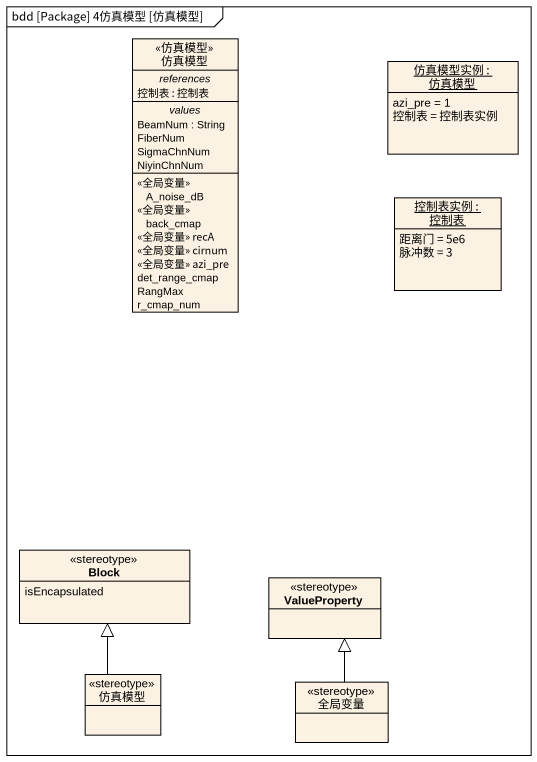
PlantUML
@startuml
mainframe bdd [Package] 4仿真模型 [仿真模型]
hide circle
hide empty members
class 仿真模型 <<仿真模型>> {
  -- references --
  控制表 : 控制表
  -- values --
  BeamNum : String
  FiberNum
  SigmaChnNum
  NiyinChnNum
  --
  <<全局变量>> A_noise_dB
  <<全局变量>> back_cmap
  <<全局变量>> recA
  <<全局变量>> cirnum
  <<全局变量>> azi_pre
  det_range_cmap
  RangMax
  r_cmap_num
}
object "仿真模型实例 : 仿真模型" as 仿真模型实例 {
  azi_pre = 1
  控制表 = 控制表实例
}
object "控制表实例 : 控制表" as 控制表实例 {
  距离门 = 5e6
  脉冲数 = 3
}
class Block <<stereotype>> {
  isEncapsulated
}
class ValueProperty <<stereotype>>
class "仿真模型" as 仿真模型_2 <<stereotype>>
class 全局变量 <<stereotype>>
仿真模型_2 -up-|> Block
全局变量 -up-|> ValueProperty
@enduml
